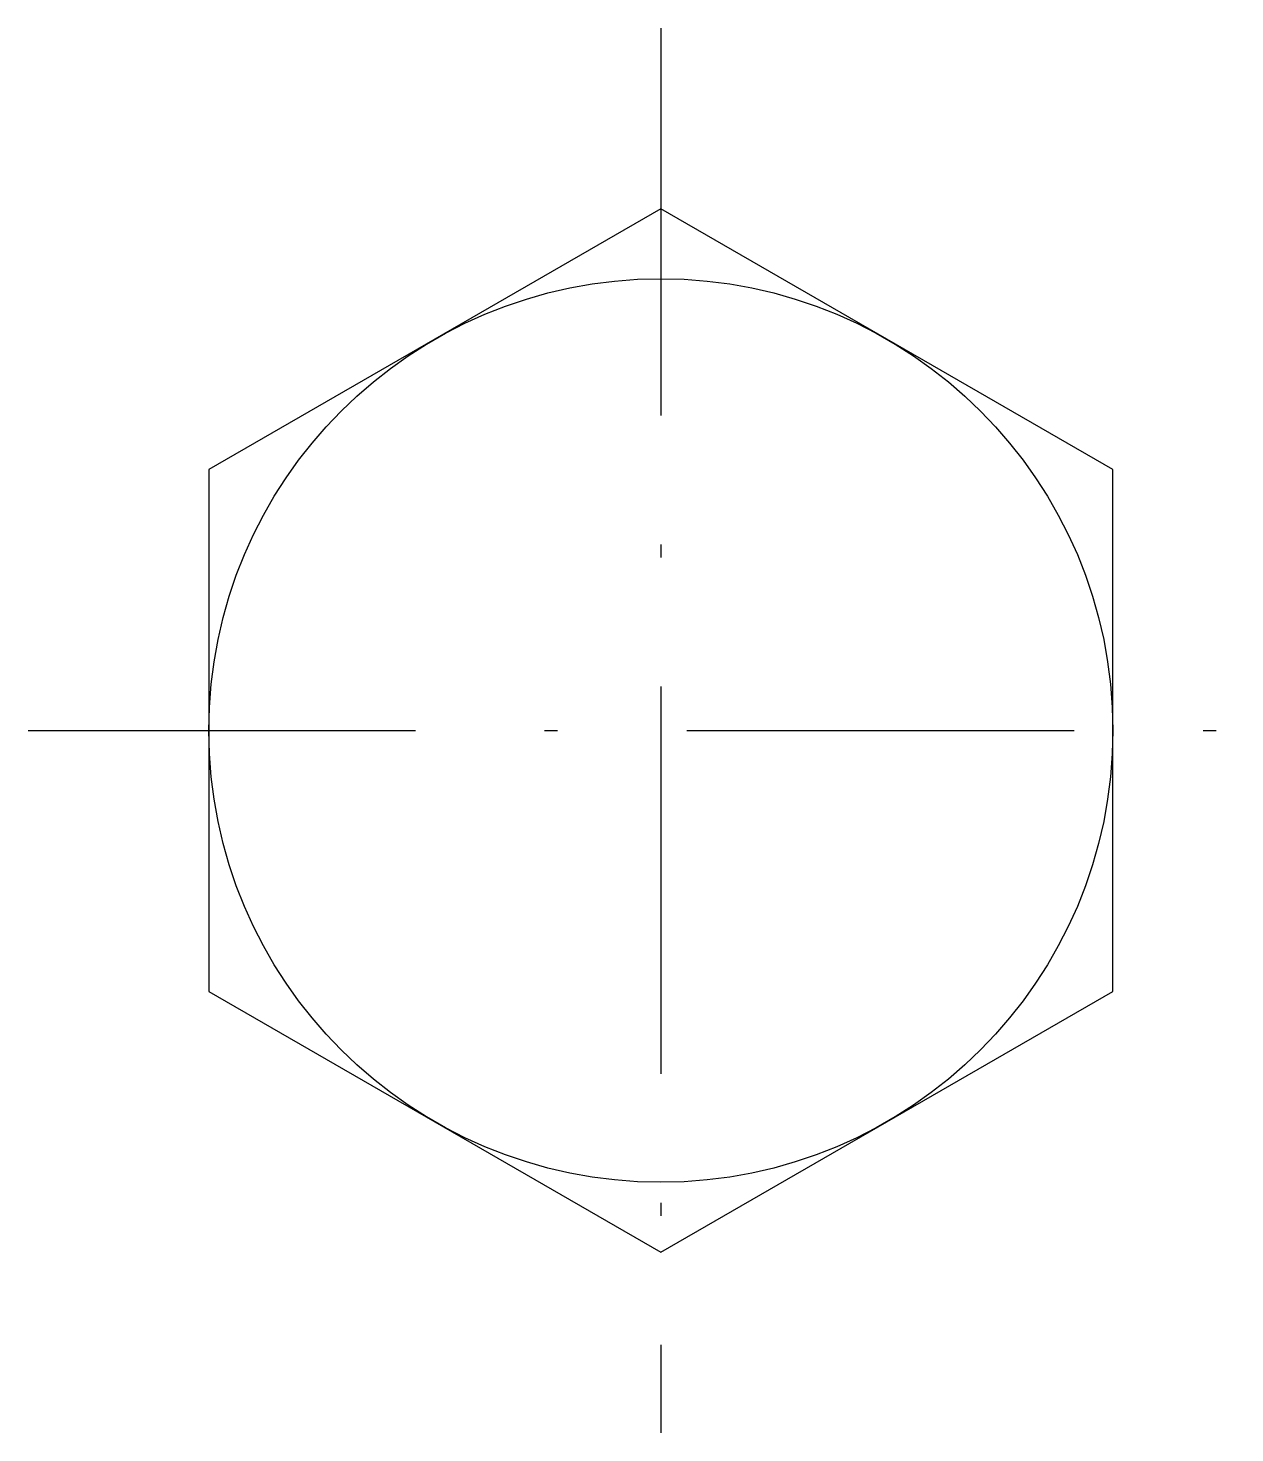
# Model space of a CAD drawing. Header units: millimetres. Extents: x 432.9 to 442.2, y -360.7 to -349.8.
import ezdxf

# ---------------------------------------------------------------- set-up
doc = ezdxf.new("R2010")
doc.units = ezdxf.units.MM
doc.linetypes.add('CENT3', pattern=[5, 3, -1, 0, -1])
doc.layers.add('CENT3', color=1, linetype='CENT3')
doc.layers.add('輪廓線', color=7, linetype='CONTINUOUS')

msp = doc.modelspace()

# ---------------------------------------------------------------- linework, layer by layer
at = {"layer": 'CENT3'}
for p, q in [((437.767, -349.802), (437.767, -360.684)), ((432.867, -355.243), (442.212, -355.243))]:
    msp.add_line(p, q, dxfattribs=at)
at = {"layer": '輪廓線'}
msp.add_lwpolyline([(441.267, -353.222), (437.767, -351.202), (434.267, -353.222), (434.267, -357.264), (437.767, -359.284), (441.267, -357.264)], close=True, dxfattribs=at)
msp.add_circle((437.767, -355.243), 3.5, dxfattribs=at)

doc.saveas('drawing.dxf')
